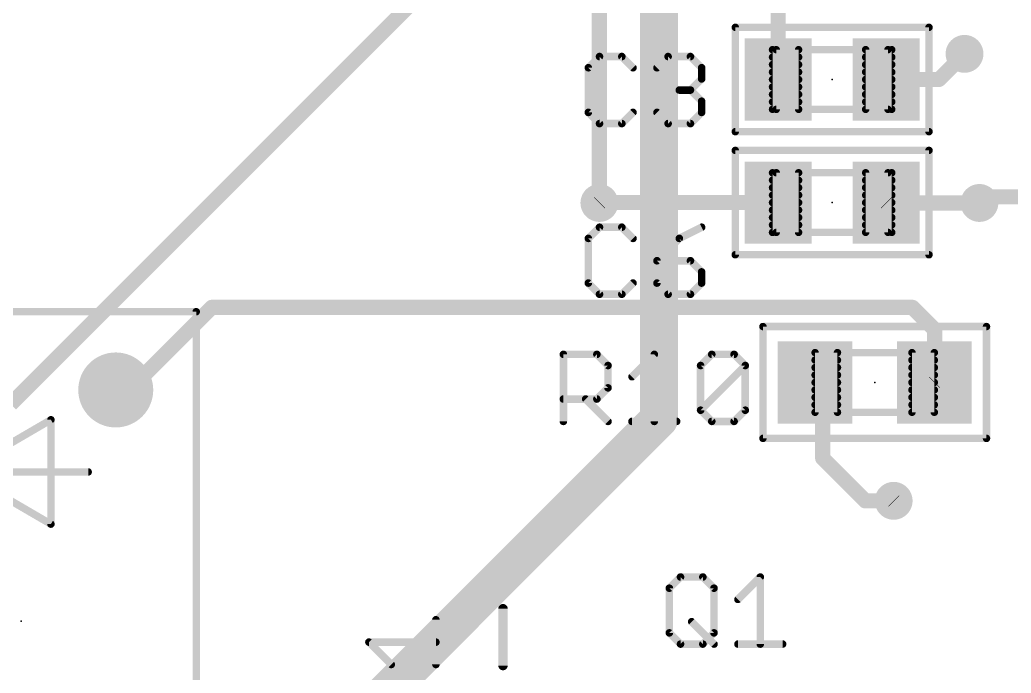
# Model space of a CAD drawing. Extents: x -0.1 to 50.1, y -0.1 to 50.1.
# Drawn here: x 24.72 to 38.03, y 8.29 to 17.06 of the extents above; entities that cross this region are included whole.
import ezdxf

# ---------------------------------------------------------------- set-up
doc = ezdxf.new("R2010")
doc.units = 0
for name, color, linetype in [('1', 22, 'CONTINUOUS'), ('16', 175, 'CONTINUOUS'), ('17', 82, 'CONTINUOUS'), ('18', 82, 'CONTINUOUS'), ('21', 253, 'CONTINUOUS'), ('23', 7, 'CONTINUOUS'), ('25', 253, 'CONTINUOUS'), ('29', 253, 'CONTINUOUS'), ('30', 253, 'CONTINUOUS'), ('31', 253, 'CONTINUOUS'), ('51', 253, 'CONTINUOUS')]:
    doc.layers.add(name, color=color, linetype=linetype)

# ---------------------------------------------------------------- blocks, each defined once
blk = doc.blocks.new('RECT')
blk.add_solid([(-0.5, -0.5), (0.5, -0.5), (-0.5, 0.5), (0.5, 0.5)])
blk = doc.blocks.new('ROUNDP')
at = {"const_width": 0.5}
blk.add_lwpolyline([(0, -0.25, 1), (0, 0.25, 1), (0, -0.25)], format="xyb", dxfattribs=at)
blk = doc.blocks.new('ROUNDV')
at = {"const_width": 0.5}
blk.add_lwpolyline([(0, -0.25, 1), (0, 0.25, 1), (0, -0.25)], format="xyb", dxfattribs=at)

msp = doc.modelspace()

# ---------------------------------------------------------------- linework, layer by layer
at = {"layer": '1', "const_width": 0.2032}
for points in [[(24.6, 11.9), (33.4, 20.7)], [(34.8985, 16.256), (34.8985, 17.8955)], [(37.056, 16.256), (37.4, 16.6)], [(36.3485, 16.256), (37.056, 16.256)], [(32.505, 14.605), (32.5, 14.6)], [(34.8985, 14.605), (32.505, 14.605)], [(36.3535, 14.6), (36.3485, 14.605)], [(37.6, 14.6), (36.3535, 14.6)], [(26.1916, 12.0916), (27.3, 13.2)], [(27.3, 13.2), (36.7, 13.2)], [(36.7, 13.2), (37, 12.9)], [(37, 12.9), (37, 12.197)], [(35.4965, 12.0905), (35.395, 12.192)], [(37, 12.197), (36.995, 12.192)], [(26.0096, 12.0916), (26.1916, 12.0916)], [(35.4965, 11.176), (35.4965, 12.0905)], [(36.068, 10.6045), (35.4965, 11.176)], [(36.449, 10.6045), (36.068, 10.6045)], [(36.4535, 10.6), (36.449, 10.6045)]]:
    msp.add_lwpolyline(points, dxfattribs=at)
at = {"layer": '1', "const_width": 0.1016}
for points in [[(37.4359, 16.5641, 1), (37.3641, 16.6359)], [(34.8477, 16.256, 1), (34.9493, 16.256)], [(36.3485, 16.3068, 1), (36.3485, 16.2052)], [(37.0201, 16.2919, 1), (37.0919, 16.2201)], [(37.056, 16.2052, 1), (37.056, 16.3068)], [(32.4641, 14.6359, 1), (32.5359, 14.5641)], [(32.505, 14.6558, 1), (32.505, 14.5542)], [(32.5409, 14.5691, 1), (32.4691, 14.6409)], [(34.8985, 14.5542, 1), (34.8985, 14.6558)], [(36.3844, 14.6409, 1), (36.3126, 14.5691)], [(36.3535, 14.6508, 1), (36.3535, 14.5492)], [(36.3176, 14.5641, 1), (36.3894, 14.6359)], [(37.6, 14.5492, 1), (37.6, 14.6508)], [(27.3, 13.2508, 1), (27.3, 13.1492)], [(27.3359, 13.1641, 1), (27.2641, 13.2359)], [(36.7359, 13.2359, 1), (36.6641, 13.1641)], [(36.7, 13.1492, 1), (36.7, 13.2508)], [(37.0508, 12.9, 1), (36.9492, 12.9)], [(36.9641, 12.8641, 1), (37.0359, 12.9359)], [(35.4309, 12.2279, 1), (35.3591, 12.1561)], [(36.9591, 12.2279, 1), (37.0309, 12.1561)], [(36.9492, 12.197, 1), (37.0508, 12.197)], [(37.0359, 12.1611, 1), (36.9641, 12.2329)], [(26.0096, 12.1424, 1), (26.0096, 12.0408)], [(26.1557, 12.1275, 1), (26.2275, 12.0557)], [(26.1916, 12.0408, 1), (26.1916, 12.1424)], [(35.5473, 12.0905, 1), (35.4457, 12.0905)], [(35.4606, 12.0546, 1), (35.5324, 12.1264)], [(35.5324, 11.2119, 1), (35.4606, 11.1401)], [(35.4457, 11.176, 1), (35.5473, 11.176)], [(36.068, 10.6553, 1), (36.068, 10.5537)], [(36.0321, 10.5686, 1), (36.1039, 10.6404)], [(36.4849, 10.6404, 1), (36.4131, 10.5686)], [(36.4176, 10.5641, 1), (36.4894, 10.6359)], [(36.449, 10.5537, 1), (36.449, 10.6553)]]:
    msp.add_lwpolyline(points, format="xyb", dxfattribs=at)
at = {"layer": '16'}
for points, const_width in [([(33.3, 11.7), (33.3, 25.9)], 0.508), ([(32.5, 14.6), (32.5, 25.7)], 0.2032), ([(37.6812, 14.6812), (37.6, 14.6)], 0.2032), ([(44.6024, 14.6812), (37.6812, 14.6812)], 0.2032), ([(29.3, 7.7), (33.3, 11.7)], 0.508)]:
    msp.add_lwpolyline(points, dxfattribs=dict(at, const_width=const_width))
for points, const_width in [([(37.6812, 14.732, 1), (37.6812, 14.6304)], 0.1016), ([(37.7171, 14.6453, 1), (37.6453, 14.7171)], 0.1016), ([(32.4492, 14.6, 1), (32.5508, 14.6)], 0.1016), ([(37.5641, 14.6359, 1), (37.6359, 14.5641)], 0.1016), ([(33.3898, 11.6102, 1), (33.2102, 11.7898)], 0.254), ([(33.173, 11.7, 1), (33.427, 11.7)], 0.254)]:
    msp.add_lwpolyline(points, format="xyb", dxfattribs=dict(at, const_width=const_width))
at = {"layer": '21', "const_width": 0.1}
for points in [[(34.3235, 15.556), (34.3235, 16.956)], [(34.3235, 16.956), (36.9235, 16.956)], [(36.9235, 16.956), (36.9235, 15.556)], [(36.9235, 15.556), (34.3235, 15.556)], [(34.3235, 13.905), (34.3235, 15.305)], [(34.3235, 15.305), (36.9235, 15.305)], [(36.9235, 15.305), (36.9235, 13.905)], [(36.9235, 13.905), (34.3235, 13.905)], [(22.3896, 13.1416), (27.0896, 13.1416)], [(27.0896, 13.1416), (27.0896, 4.8416)], [(34.695, 11.442), (34.695, 12.942)], [(34.695, 12.942), (37.695, 12.942)], [(37.695, 12.942), (37.695, 11.442)], [(23.9396, 10.9916), (25.1396, 11.6916)], [(25.1396, 11.6916), (25.1396, 10.2916)], [(37.695, 11.442), (34.695, 11.442)], [(25.6396, 10.9916), (23.9396, 10.9916)], [(25.1396, 10.2916), (23.9396, 10.9916)]]:
    msp.add_lwpolyline(points, dxfattribs=at)
at = {"layer": '21', "const_width": 0.05}
for points in [[(34.3485, 16.956, 1), (34.2985, 16.956)], [(34.3235, 16.981, 1), (34.3235, 16.931)], [(36.9485, 16.956, 1), (36.8985, 16.956)], [(36.9235, 16.931, 1), (36.9235, 16.981)], [(34.3235, 15.581, 1), (34.3235, 15.531)], [(34.2985, 15.556, 1), (34.3485, 15.556)], [(36.8985, 15.556, 1), (36.9485, 15.556)], [(36.9235, 15.531, 1), (36.9235, 15.581)], [(34.3485, 15.305, 1), (34.2985, 15.305)], [(34.3235, 15.33, 1), (34.3235, 15.28)], [(36.9485, 15.305, 1), (36.8985, 15.305)], [(36.9235, 15.28, 1), (36.9235, 15.33)], [(34.3235, 13.93, 1), (34.3235, 13.88)], [(34.2985, 13.905, 1), (34.3485, 13.905)], [(36.8985, 13.905, 1), (36.9485, 13.905)], [(36.9235, 13.88, 1), (36.9235, 13.93)], [(27.1146, 13.1416, 1), (27.0646, 13.1416)], [(27.0896, 13.1166, 1), (27.0896, 13.1666)], [(34.72, 12.942, 1), (34.67, 12.942)], [(34.695, 12.967, 1), (34.695, 12.917)], [(37.72, 12.942, 1), (37.67, 12.942)], [(37.695, 12.917, 1), (37.695, 12.967)], [(25.1646, 11.6916, 1), (25.1146, 11.6916)], [(25.1522, 11.67, 1), (25.127, 11.7132)], [(34.695, 11.467, 1), (34.695, 11.417)], [(34.67, 11.442, 1), (34.72, 11.442)], [(37.67, 11.442, 1), (37.72, 11.442)], [(37.695, 11.417, 1), (37.695, 11.467)], [(25.6396, 10.9666, 1), (25.6396, 11.0166)], [(25.1146, 10.2916, 1), (25.1646, 10.2916)], [(25.127, 10.27, 1), (25.1522, 10.3132)]]:
    msp.add_lwpolyline(points, format="xyb", dxfattribs=at)
at = {"layer": '23'}
for p in [(35.6235, 16.256), (35.6235, 14.605), (36.195, 12.192), (24.7396, 8.9916)]:
    msp.add_point(p, dxfattribs=at)
at = {"layer": '25', "const_width": 0.1016}
for points in [[(33.4388, 9.4321), (33.5887, 9.582)], [(33.5887, 9.582), (33.8884, 9.582)], [(33.8884, 9.582), (34.0382, 9.4321)], [(34.3596, 9.2822), (34.6593, 9.582)], [(34.6593, 9.582), (34.6593, 8.6828)], [(33.4388, 8.8327), (33.4388, 9.4321)], [(34.0382, 9.4321), (34.0382, 8.8327)], [(33.7385, 8.9825), (34.0382, 8.6828)], [(33.5887, 8.6828), (33.4388, 8.8327)], [(34.0382, 8.8327), (33.8884, 8.6828)], [(33.8884, 8.6828), (33.5887, 8.6828)], [(34.3596, 8.6828), (34.959, 8.6828)]]:
    msp.add_lwpolyline(points, dxfattribs=at)
at = {"layer": '25', "const_width": 0.0508}
for points in [[(33.5887, 9.6074, 1), (33.5887, 9.5566)], [(33.6066, 9.564, 1), (33.5707, 9.5999)], [(33.9063, 9.5999, 1), (33.8704, 9.564)], [(33.8884, 9.5566, 1), (33.8884, 9.6074)], [(34.6847, 9.582, 1), (34.6339, 9.582)], [(34.6773, 9.564, 1), (34.6413, 9.5999)], [(33.4208, 9.4501, 1), (33.4568, 9.4141)], [(33.4642, 9.4321, 1), (33.4134, 9.4321)], [(34.0636, 9.4321, 1), (34.0128, 9.4321)], [(34.0203, 9.4141, 1), (34.0562, 9.4501)], [(34.3416, 9.3002, 1), (34.3775, 9.2643)], [(33.7565, 9.0005, 1), (33.7206, 8.9646)], [(33.4568, 8.8506, 1), (33.4208, 8.8147)], [(33.4134, 8.8327, 1), (33.4642, 8.8327)], [(34.0128, 8.8327, 1), (34.0636, 8.8327)], [(34.0562, 8.8147, 1), (34.0203, 8.8506)], [(33.5887, 8.7082, 1), (33.5887, 8.6574)], [(33.5707, 8.6648, 1), (33.6066, 8.7008)], [(33.8704, 8.7008, 1), (33.9063, 8.6648)], [(33.8884, 8.6574, 1), (33.8884, 8.7082)], [(34.0203, 8.6648, 1), (34.0562, 8.7008)], [(34.3596, 8.7082, 1), (34.3596, 8.6574)], [(34.6339, 8.6828, 1), (34.6847, 8.6828)], [(34.959, 8.6574, 1), (34.959, 8.7082)]]:
    msp.add_lwpolyline(points, format="xyb", dxfattribs=at)
at = {"layer": '51'}
for points, const_width in [([(34.8235, 15.856), (34.8235, 16.656)], 0.1), ([(34.8235, 16.656), (35.1735, 16.656)], 0.1), ([(35.1735, 16.656), (34.8235, 16.656)], 0.1), ([(34.8735, 15.856), (34.8735, 16.656)], 0.1), ([(34.8735, 16.656), (36.3735, 16.656)], 0.1), ([(35.1735, 16.656), (35.1735, 15.856)], 0.1), ([(36.0735, 15.856), (36.0735, 16.656)], 0.1), ([(36.0735, 16.656), (36.4235, 16.656)], 0.1), ([(36.4235, 16.656), (36.0735, 16.656)], 0.1), ([(36.3735, 16.656), (36.3735, 15.856)], 0.1), ([(36.4235, 16.656), (36.4235, 15.856)], 0.1), ([(32.5016, 16.564), (32.3517, 16.4141)], 0.1016), ([(32.8013, 16.564), (32.5016, 16.564)], 0.1016), ([(32.9512, 16.4141), (32.8013, 16.564)], 0.1016), ([(33.2725, 16.4141), (33.4224, 16.564)], 0.1016), ([(33.4224, 16.564), (33.7221, 16.564)], 0.1016), ([(33.7221, 16.564), (33.872, 16.4141)], 0.1016), ([(35.1735, 16.556), (34.8235, 16.556)], 0.1), ([(35.1735, 16.456), (34.8235, 16.456)], 0.1), ([(36.4235, 16.556), (36.0735, 16.556)], 0.1), ([(36.4235, 16.456), (36.0735, 16.456)], 0.1), ([(32.3517, 16.4141), (32.3517, 15.8147)], 0.1016), ([(33.872, 16.4141), (33.872, 16.2642)], 0.1016), ([(35.1735, 16.356), (34.8235, 16.356)], 0.1), ([(36.4235, 16.356), (36.0735, 16.356)], 0.1), ([(33.872, 16.2642), (33.7221, 16.1144)], 0.1016), ([(35.1735, 16.256), (34.8235, 16.256)], 0.1), ([(36.4235, 16.256), (36.0735, 16.256)], 0.1), ([(33.7221, 16.1144), (33.5722, 16.1144)], 0.1016), ([(33.7221, 16.1144), (33.872, 15.9645)], 0.1016), ([(35.1735, 16.156), (34.8235, 16.156)], 0.1), ([(35.1735, 16.056), (34.8235, 16.056)], 0.1), ([(36.4235, 16.156), (36.0735, 16.156)], 0.1), ([(36.4235, 16.056), (36.0735, 16.056)], 0.1), ([(33.872, 15.9645), (33.872, 15.8147)], 0.1016), ([(35.1735, 15.956), (34.8235, 15.956)], 0.1), ([(36.4235, 15.956), (36.0735, 15.956)], 0.1), ([(32.3517, 15.8147), (32.5016, 15.6648)], 0.1016), ([(32.8013, 15.6648), (32.9512, 15.8147)], 0.1016), ([(33.4224, 15.6648), (33.2725, 15.8147)], 0.1016), ([(33.872, 15.8147), (33.7221, 15.6648)], 0.1016), ([(35.1735, 15.856), (34.8235, 15.856)], 0.1), ([(36.3735, 15.856), (34.8735, 15.856)], 0.1), ([(36.4235, 15.856), (36.0735, 15.856)], 0.1), ([(32.5016, 15.6648), (32.8013, 15.6648)], 0.1016), ([(33.7221, 15.6648), (33.4224, 15.6648)], 0.1016), ([(34.8235, 14.205), (34.8235, 15.005)], 0.1), ([(34.8235, 15.005), (35.1735, 15.005)], 0.1), ([(35.1735, 15.005), (34.8235, 15.005)], 0.1), ([(34.8735, 14.205), (34.8735, 15.005)], 0.1), ([(34.8735, 15.005), (36.3735, 15.005)], 0.1), ([(35.1735, 15.005), (35.1735, 14.205)], 0.1), ([(36.0735, 14.205), (36.0735, 15.005)], 0.1), ([(36.0735, 15.005), (36.4235, 15.005)], 0.1), ([(36.4235, 15.005), (36.0735, 15.005)], 0.1), ([(36.3735, 15.005), (36.3735, 14.205)], 0.1), ([(36.4235, 15.005), (36.4235, 14.205)], 0.1), ([(35.1735, 14.905), (34.8235, 14.905)], 0.1), ([(36.4235, 14.905), (36.0735, 14.905)], 0.1), ([(35.1735, 14.805), (34.8235, 14.805)], 0.1), ([(36.4235, 14.805), (36.0735, 14.805)], 0.1), ([(35.1735, 14.705), (34.8235, 14.705)], 0.1), ([(35.1735, 14.605), (34.8235, 14.605)], 0.1), ([(36.4235, 14.705), (36.0735, 14.705)], 0.1), ([(36.4235, 14.605), (36.0735, 14.605)], 0.1), ([(35.1735, 14.505), (34.8235, 14.505)], 0.1), ([(36.4235, 14.505), (36.0735, 14.505)], 0.1), ([(35.1735, 14.405), (34.8235, 14.405)], 0.1), ([(36.4235, 14.405), (36.0735, 14.405)], 0.1), ([(32.5016, 14.2745), (32.3517, 14.1246)], 0.1016), ([(32.8013, 14.2745), (32.5016, 14.2745)], 0.1016), ([(32.9512, 14.1246), (32.8013, 14.2745)], 0.1016), ([(33.872, 14.2745), (33.5722, 14.1246)], 0.1016), ([(35.1735, 14.305), (34.8235, 14.305)], 0.1), ([(35.1735, 14.205), (34.8235, 14.205)], 0.1), ([(36.3735, 14.205), (34.8735, 14.205)], 0.1), ([(36.4235, 14.305), (36.0735, 14.305)], 0.1), ([(36.4235, 14.205), (36.0735, 14.205)], 0.1), ([(32.3517, 14.1246), (32.3517, 13.5252)], 0.1016), ([(33.5722, 14.1246), (33.2725, 13.8249)], 0.1016), ([(33.2725, 13.8249), (33.2725, 13.5252)], 0.1016), ([(33.7221, 13.8249), (33.2725, 13.8249)], 0.1016), ([(33.872, 13.675), (33.7221, 13.8249)], 0.1016), ([(33.872, 13.5252), (33.872, 13.675)], 0.1016), ([(32.3517, 13.5252), (32.5016, 13.3753)], 0.1016), ([(32.8013, 13.3753), (32.9512, 13.5252)], 0.1016), ([(33.2725, 13.5252), (33.4224, 13.3753)], 0.1016), ([(33.7221, 13.3753), (33.872, 13.5252)], 0.1016), ([(32.5016, 13.3753), (32.8013, 13.3753)], 0.1016), ([(33.4224, 13.3753), (33.7221, 13.3753)], 0.1016), ([(22.3896, 13.1416), (27.0896, 13.1416)], 0.1), ([(27.0896, 13.1416), (27.0896, 4.8416)], 0.1), ([(35.395, 11.792), (35.395, 12.592)], 0.1), ([(35.395, 12.592), (35.695, 12.592)], 0.1), ([(35.695, 12.592), (35.395, 12.592)], 0.1), ([(35.395, 11.792), (35.395, 12.592)], 0.1), ([(35.395, 12.592), (36.995, 12.592)], 0.1), ([(35.695, 12.592), (35.695, 11.792)], 0.1), ([(36.695, 11.792), (36.695, 12.592)], 0.1), ([(36.695, 12.592), (36.995, 12.592)], 0.1), ([(36.995, 12.592), (36.695, 12.592)], 0.1), ([(36.995, 12.592), (36.995, 11.792)], 0.1), ([(36.995, 12.592), (36.995, 11.792)], 0.1), ([(32.0168, 11.6698), (32.0168, 12.569)], 0.1016), ([(32.0168, 12.569), (32.4664, 12.569)], 0.1016), ([(32.4664, 12.569), (32.6162, 12.4191)], 0.1016), ([(32.9376, 12.2692), (33.2373, 12.569)], 0.1016), ([(33.2373, 12.569), (33.2373, 11.6698)], 0.1016), ([(33.8584, 12.4191), (34.0082, 12.569)], 0.1016), ([(34.0082, 12.569), (34.3079, 12.569)], 0.1016), ([(34.3079, 12.569), (34.4578, 12.4191)], 0.1016), ([(35.695, 12.492), (35.395, 12.492)], 0.1), ([(36.995, 12.492), (36.695, 12.492)], 0.1), ([(32.6162, 12.4191), (32.6162, 12.1194)], 0.1016), ([(33.8584, 11.8197), (33.8584, 12.4191)], 0.1016), ([(33.8584, 11.8197), (34.4578, 12.4191)], 0.1016), ([(34.4578, 12.4191), (34.4578, 11.8197)], 0.1016), ([(35.695, 12.392), (35.395, 12.392)], 0.1), ([(36.995, 12.392), (36.695, 12.392)], 0.1), ([(35.695, 12.292), (35.395, 12.292)], 0.1), ([(35.695, 12.192), (35.395, 12.192)], 0.1), ([(36.995, 12.292), (36.695, 12.292)], 0.1), ([(36.995, 12.192), (36.695, 12.192)], 0.1), ([(32.6162, 12.1194), (32.4664, 11.9695)], 0.1016), ([(35.695, 12.092), (35.395, 12.092)], 0.1), ([(36.995, 12.092), (36.695, 12.092)], 0.1), ([(32.4664, 11.9695), (32.0168, 11.9695)], 0.1016), ([(32.3165, 11.9695), (32.6162, 11.6698)], 0.1016), ([(35.695, 11.992), (35.395, 11.992)], 0.1), ([(36.995, 11.992), (36.695, 11.992)], 0.1), ([(34.0082, 11.6698), (33.8584, 11.8197)], 0.1016), ([(34.4578, 11.8197), (34.3079, 11.6698)], 0.1016), ([(35.695, 11.892), (35.395, 11.892)], 0.1), ([(35.695, 11.792), (35.395, 11.792)], 0.1), ([(36.995, 11.792), (35.395, 11.792)], 0.1), ([(36.995, 11.892), (36.695, 11.892)], 0.1), ([(36.995, 11.792), (36.695, 11.792)], 0.1), ([(32.9376, 11.6698), (33.537, 11.6698)], 0.1016), ([(34.3079, 11.6698), (34.0082, 11.6698)], 0.1016), ([(31.2065, 8.3945), (31.2065, 9.1571)], 0.127), ([(30.3062, 8.4092), (30.3062, 9.0086)], 0.1016), ([(29.7068, 8.4092), (29.407, 8.7089)], 0.1016), ([(29.407, 8.7089), (30.3062, 8.7089)], 0.1016)]:
    msp.add_lwpolyline(points, dxfattribs=dict(at, const_width=const_width))
for points, const_width in [([(34.8485, 16.656, 1), (34.7985, 16.656)], 0.05), ([(34.8235, 16.681, 1), (34.8235, 16.631)], 0.05), ([(34.8235, 16.681, 1), (34.8235, 16.631)], 0.05), ([(34.8985, 16.656, 1), (34.8485, 16.656)], 0.05), ([(34.8735, 16.681, 1), (34.8735, 16.631)], 0.05), ([(35.1985, 16.656, 1), (35.1485, 16.656)], 0.05), ([(35.1735, 16.631, 1), (35.1735, 16.681)], 0.05), ([(35.1735, 16.631, 1), (35.1735, 16.681)], 0.05), ([(36.0985, 16.656, 1), (36.0485, 16.656)], 0.05), ([(36.0735, 16.681, 1), (36.0735, 16.631)], 0.05), ([(36.0735, 16.681, 1), (36.0735, 16.631)], 0.05), ([(36.3985, 16.656, 1), (36.3485, 16.656)], 0.05), ([(36.3735, 16.631, 1), (36.3735, 16.681)], 0.05), ([(36.4485, 16.656, 1), (36.3985, 16.656)], 0.05), ([(36.4235, 16.631, 1), (36.4235, 16.681)], 0.05), ([(36.4235, 16.631, 1), (36.4235, 16.681)], 0.05), ([(32.5016, 16.5894, 1), (32.5016, 16.5386)], 0.0508), ([(32.5195, 16.546, 1), (32.4836, 16.5819)], 0.0508), ([(32.8193, 16.5819, 1), (32.7833, 16.546)], 0.0508), ([(32.8013, 16.5386, 1), (32.8013, 16.5894)], 0.0508), ([(33.4224, 16.5894, 1), (33.4224, 16.5386)], 0.0508), ([(33.4403, 16.546, 1), (33.4044, 16.5819)], 0.0508), ([(33.7401, 16.5819, 1), (33.7041, 16.546)], 0.0508), ([(33.7221, 16.5386, 1), (33.7221, 16.5894)], 0.0508), ([(34.8235, 16.581, 1), (34.8235, 16.531)], 0.05), ([(34.8235, 16.481, 1), (34.8235, 16.431)], 0.05), ([(35.1735, 16.531, 1), (35.1735, 16.581)], 0.05), ([(35.1735, 16.431, 1), (35.1735, 16.481)], 0.05), ([(36.0735, 16.581, 1), (36.0735, 16.531)], 0.05), ([(36.0735, 16.481, 1), (36.0735, 16.431)], 0.05), ([(36.4235, 16.531, 1), (36.4235, 16.581)], 0.05), ([(36.4235, 16.431, 1), (36.4235, 16.481)], 0.05), ([(32.3771, 16.4141, 1), (32.3263, 16.4141)], 0.0508), ([(32.3338, 16.4321, 1), (32.3697, 16.3961)], 0.0508), ([(32.9332, 16.3961, 1), (32.9691, 16.4321)], 0.0508), ([(33.2546, 16.4321, 1), (33.2905, 16.3961)], 0.0508), ([(33.8974, 16.4141, 1), (33.8466, 16.4141)], 0.0508), ([(33.854, 16.3961, 1), (33.8899, 16.4321)], 0.0508), ([(34.8235, 16.381, 1), (34.8235, 16.331)], 0.05), ([(35.1735, 16.331, 1), (35.1735, 16.381)], 0.05), ([(36.0735, 16.381, 1), (36.0735, 16.331)], 0.05), ([(36.4235, 16.331, 1), (36.4235, 16.381)], 0.05), ([(33.8466, 16.2642, 1), (33.8974, 16.2642)], 0.0508), ([(33.8899, 16.2463, 1), (33.854, 16.2822)], 0.0508), ([(34.8235, 16.281, 1), (34.8235, 16.231)], 0.05), ([(35.1735, 16.231, 1), (35.1735, 16.281)], 0.05), ([(36.0735, 16.281, 1), (36.0735, 16.231)], 0.05), ([(36.4235, 16.231, 1), (36.4235, 16.281)], 0.05), ([(33.5722, 16.1398, 1), (33.5722, 16.089)], 0.0508), ([(33.7401, 16.1323, 1), (33.7041, 16.0964)], 0.0508), ([(33.7041, 16.1323, 1), (33.7401, 16.0964)], 0.0508), ([(33.7221, 16.089, 1), (33.7221, 16.1398)], 0.0508), ([(34.8235, 16.181, 1), (34.8235, 16.131)], 0.05), ([(34.8235, 16.081, 1), (34.8235, 16.031)], 0.05), ([(35.1735, 16.131, 1), (35.1735, 16.181)], 0.05), ([(35.1735, 16.031, 1), (35.1735, 16.081)], 0.05), ([(36.0735, 16.181, 1), (36.0735, 16.131)], 0.05), ([(36.0735, 16.081, 1), (36.0735, 16.031)], 0.05), ([(36.4235, 16.131, 1), (36.4235, 16.181)], 0.05), ([(36.4235, 16.031, 1), (36.4235, 16.081)], 0.05), ([(33.8974, 15.9645, 1), (33.8466, 15.9645)], 0.0508), ([(33.854, 15.9466, 1), (33.8899, 15.9825)], 0.0508), ([(34.8235, 15.981, 1), (34.8235, 15.931)], 0.05), ([(35.1735, 15.931, 1), (35.1735, 15.981)], 0.05), ([(36.0735, 15.981, 1), (36.0735, 15.931)], 0.05), ([(36.4235, 15.931, 1), (36.4235, 15.981)], 0.05), ([(32.3263, 15.8147, 1), (32.3771, 15.8147)], 0.0508), ([(32.3697, 15.8326, 1), (32.3338, 15.7967)], 0.0508), ([(32.9691, 15.7967, 1), (32.9332, 15.8326)], 0.0508), ([(33.2905, 15.8326, 1), (33.2546, 15.7967)], 0.0508), ([(33.8466, 15.8147, 1), (33.8974, 15.8147)], 0.0508), ([(33.8899, 15.7967, 1), (33.854, 15.8326)], 0.0508), ([(34.8235, 15.881, 1), (34.8235, 15.831)], 0.05), ([(34.7985, 15.856, 1), (34.8485, 15.856)], 0.05), ([(34.8735, 15.881, 1), (34.8735, 15.831)], 0.05), ([(34.8485, 15.856, 1), (34.8985, 15.856)], 0.05), ([(35.1485, 15.856, 1), (35.1985, 15.856)], 0.05), ([(35.1735, 15.831, 1), (35.1735, 15.881)], 0.05), ([(36.0735, 15.881, 1), (36.0735, 15.831)], 0.05), ([(36.0485, 15.856, 1), (36.0985, 15.856)], 0.05), ([(36.3485, 15.856, 1), (36.3985, 15.856)], 0.05), ([(36.3735, 15.831, 1), (36.3735, 15.881)], 0.05), ([(36.3985, 15.856, 1), (36.4485, 15.856)], 0.05), ([(36.4235, 15.831, 1), (36.4235, 15.881)], 0.05), ([(32.5016, 15.6902, 1), (32.5016, 15.6394)], 0.0508), ([(32.4836, 15.6468, 1), (32.5195, 15.6828)], 0.0508), ([(32.7833, 15.6828, 1), (32.8193, 15.6468)], 0.0508), ([(32.8013, 15.6394, 1), (32.8013, 15.6902)], 0.0508), ([(33.4224, 15.6902, 1), (33.4224, 15.6394)], 0.0508), ([(33.4044, 15.6468, 1), (33.4403, 15.6828)], 0.0508), ([(33.7041, 15.6828, 1), (33.7401, 15.6468)], 0.0508), ([(33.7221, 15.6394, 1), (33.7221, 15.6902)], 0.0508), ([(34.8485, 15.005, 1), (34.7985, 15.005)], 0.05), ([(34.8235, 15.03, 1), (34.8235, 14.98)], 0.05), ([(34.8235, 15.03, 1), (34.8235, 14.98)], 0.05), ([(34.8985, 15.005, 1), (34.8485, 15.005)], 0.05), ([(34.8735, 15.03, 1), (34.8735, 14.98)], 0.05), ([(35.1985, 15.005, 1), (35.1485, 15.005)], 0.05), ([(35.1735, 14.98, 1), (35.1735, 15.03)], 0.05), ([(35.1735, 14.98, 1), (35.1735, 15.03)], 0.05), ([(36.0985, 15.005, 1), (36.0485, 15.005)], 0.05), ([(36.0735, 15.03, 1), (36.0735, 14.98)], 0.05), ([(36.0735, 15.03, 1), (36.0735, 14.98)], 0.05), ([(36.3985, 15.005, 1), (36.3485, 15.005)], 0.05), ([(36.3735, 14.98, 1), (36.3735, 15.03)], 0.05), ([(36.4485, 15.005, 1), (36.3985, 15.005)], 0.05), ([(36.4235, 14.98, 1), (36.4235, 15.03)], 0.05), ([(36.4235, 14.98, 1), (36.4235, 15.03)], 0.05), ([(34.8235, 14.93, 1), (34.8235, 14.88)], 0.05), ([(35.1735, 14.88, 1), (35.1735, 14.93)], 0.05), ([(36.0735, 14.93, 1), (36.0735, 14.88)], 0.05), ([(36.4235, 14.88, 1), (36.4235, 14.93)], 0.05), ([(34.8235, 14.83, 1), (34.8235, 14.78)], 0.05), ([(35.1735, 14.78, 1), (35.1735, 14.83)], 0.05), ([(36.0735, 14.83, 1), (36.0735, 14.78)], 0.05), ([(36.4235, 14.78, 1), (36.4235, 14.83)], 0.05), ([(34.8235, 14.73, 1), (34.8235, 14.68)], 0.05), ([(34.8235, 14.63, 1), (34.8235, 14.58)], 0.05), ([(35.1735, 14.68, 1), (35.1735, 14.73)], 0.05), ([(35.1735, 14.58, 1), (35.1735, 14.63)], 0.05), ([(36.0735, 14.73, 1), (36.0735, 14.68)], 0.05), ([(36.0735, 14.63, 1), (36.0735, 14.58)], 0.05), ([(36.4235, 14.68, 1), (36.4235, 14.73)], 0.05), ([(36.4235, 14.58, 1), (36.4235, 14.63)], 0.05), ([(34.8235, 14.53, 1), (34.8235, 14.48)], 0.05), ([(35.1735, 14.48, 1), (35.1735, 14.53)], 0.05), ([(36.0735, 14.53, 1), (36.0735, 14.48)], 0.05), ([(36.4235, 14.48, 1), (36.4235, 14.53)], 0.05), ([(34.8235, 14.43, 1), (34.8235, 14.38)], 0.05), ([(35.1735, 14.38, 1), (35.1735, 14.43)], 0.05), ([(36.0735, 14.43, 1), (36.0735, 14.38)], 0.05), ([(36.4235, 14.38, 1), (36.4235, 14.43)], 0.05), ([(32.5016, 14.2999, 1), (32.5016, 14.2491)], 0.0508), ([(32.5195, 14.2565, 1), (32.4836, 14.2924)], 0.0508), ([(32.8193, 14.2924, 1), (32.7833, 14.2565)], 0.0508), ([(32.8013, 14.2491, 1), (32.8013, 14.2999)], 0.0508), ([(33.8833, 14.2517, 1), (33.8606, 14.2972)], 0.0508), ([(34.8235, 14.33, 1), (34.8235, 14.28)], 0.05), ([(34.8235, 14.23, 1), (34.8235, 14.18)], 0.05), ([(34.8735, 14.23, 1), (34.8735, 14.18)], 0.05), ([(35.1735, 14.28, 1), (35.1735, 14.33)], 0.05), ([(35.1735, 14.18, 1), (35.1735, 14.23)], 0.05), ([(36.0735, 14.33, 1), (36.0735, 14.28)], 0.05), ([(36.0735, 14.23, 1), (36.0735, 14.18)], 0.05), ([(36.3735, 14.18, 1), (36.3735, 14.23)], 0.05), ([(36.4235, 14.28, 1), (36.4235, 14.33)], 0.05), ([(36.4235, 14.18, 1), (36.4235, 14.23)], 0.05), ([(32.3771, 14.1246, 1), (32.3263, 14.1246)], 0.0508), ([(32.3338, 14.1426, 1), (32.3697, 14.1066)], 0.0508), ([(32.9332, 14.1066, 1), (32.9691, 14.1426)], 0.0508), ([(33.5609, 14.1473, 1), (33.5836, 14.1019)], 0.0508), ([(33.5902, 14.1066, 1), (33.5543, 14.1426)], 0.0508), ([(34.7985, 14.205, 1), (34.8485, 14.205)], 0.05), ([(34.8485, 14.205, 1), (34.8985, 14.205)], 0.05), ([(35.1485, 14.205, 1), (35.1985, 14.205)], 0.05), ([(36.0485, 14.205, 1), (36.0985, 14.205)], 0.05), ([(36.3485, 14.205, 1), (36.3985, 14.205)], 0.05), ([(36.3985, 14.205, 1), (36.4485, 14.205)], 0.05), ([(33.2979, 13.8249, 1), (33.2471, 13.8249)], 0.0508), ([(33.2725, 13.8503, 1), (33.2725, 13.7995)], 0.0508), ([(33.2546, 13.8428, 1), (33.2905, 13.8069)], 0.0508), ([(33.7401, 13.8428, 1), (33.7041, 13.8069)], 0.0508), ([(33.7221, 13.7995, 1), (33.7221, 13.8503)], 0.0508), ([(33.8974, 13.675, 1), (33.8466, 13.675)], 0.0508), ([(33.854, 13.6571, 1), (33.8899, 13.693)], 0.0508), ([(32.3697, 13.5431, 1), (32.3338, 13.5072)], 0.0508), ([(32.9691, 13.5072, 1), (32.9332, 13.5431)], 0.0508), ([(33.2905, 13.5431, 1), (33.2546, 13.5072)], 0.0508), ([(33.8899, 13.5072, 1), (33.854, 13.5431)], 0.0508), ([(32.3263, 13.5252, 1), (32.3771, 13.5252)], 0.0508), ([(33.2471, 13.5252, 1), (33.2979, 13.5252)], 0.0508), ([(33.8466, 13.5252, 1), (33.8974, 13.5252)], 0.0508), ([(32.5016, 13.4007, 1), (32.5016, 13.3499)], 0.0508), ([(32.4836, 13.3573, 1), (32.5195, 13.3933)], 0.0508), ([(32.7833, 13.3933, 1), (32.8193, 13.3573)], 0.0508), ([(32.8013, 13.3499, 1), (32.8013, 13.4007)], 0.0508), ([(33.4224, 13.4007, 1), (33.4224, 13.3499)], 0.0508), ([(33.4044, 13.3573, 1), (33.4403, 13.3933)], 0.0508), ([(33.7041, 13.3933, 1), (33.7401, 13.3573)], 0.0508), ([(33.7221, 13.3499, 1), (33.7221, 13.4007)], 0.0508), ([(27.1146, 13.1416, 1), (27.0646, 13.1416)], 0.05), ([(27.0896, 13.1166, 1), (27.0896, 13.1666)], 0.05), ([(35.42, 12.592, 1), (35.37, 12.592)], 0.05), ([(35.395, 12.617, 1), (35.395, 12.567)], 0.05), ([(35.395, 12.617, 1), (35.395, 12.567)], 0.05), ([(35.42, 12.592, 1), (35.37, 12.592)], 0.05), ([(35.395, 12.617, 1), (35.395, 12.567)], 0.05), ([(35.72, 12.592, 1), (35.67, 12.592)], 0.05), ([(35.695, 12.567, 1), (35.695, 12.617)], 0.05), ([(35.695, 12.567, 1), (35.695, 12.617)], 0.05), ([(36.72, 12.592, 1), (36.67, 12.592)], 0.05), ([(36.695, 12.617, 1), (36.695, 12.567)], 0.05), ([(36.695, 12.617, 1), (36.695, 12.567)], 0.05), ([(37.02, 12.592, 1), (36.97, 12.592)], 0.05), ([(37.02, 12.592, 1), (36.97, 12.592)], 0.05), ([(36.995, 12.567, 1), (36.995, 12.617)], 0.05), ([(36.995, 12.567, 1), (36.995, 12.617)], 0.05), ([(36.995, 12.567, 1), (36.995, 12.617)], 0.05), ([(32.0422, 12.569, 1), (31.9914, 12.569)], 0.0508), ([(32.0168, 12.5944, 1), (32.0168, 12.5436)], 0.0508), ([(32.4843, 12.5869, 1), (32.4484, 12.551)], 0.0508), ([(32.4664, 12.5436, 1), (32.4664, 12.5944)], 0.0508), ([(33.2627, 12.569, 1), (33.2119, 12.569)], 0.0508), ([(33.2553, 12.551, 1), (33.2193, 12.5869)], 0.0508), ([(34.0082, 12.5944, 1), (34.0082, 12.5436)], 0.0508), ([(34.0262, 12.551, 1), (33.9903, 12.5869)], 0.0508), ([(34.3259, 12.5869, 1), (34.29, 12.551)], 0.0508), ([(34.3079, 12.5436, 1), (34.3079, 12.5944)], 0.0508), ([(35.395, 12.517, 1), (35.395, 12.467)], 0.05), ([(35.695, 12.467, 1), (35.695, 12.517)], 0.05), ([(36.695, 12.517, 1), (36.695, 12.467)], 0.05), ([(36.995, 12.467, 1), (36.995, 12.517)], 0.05), ([(32.6416, 12.4191, 1), (32.5908, 12.4191)], 0.0508), ([(32.5983, 12.4011, 1), (32.6342, 12.4371)], 0.0508), ([(33.8404, 12.4371, 1), (33.8763, 12.4011)], 0.0508), ([(33.8838, 12.4191, 1), (33.833, 12.4191)], 0.0508), ([(34.4832, 12.4191, 1), (34.4324, 12.4191)], 0.0508), ([(34.4758, 12.4011, 1), (34.4399, 12.4371)], 0.0508), ([(34.4399, 12.4011, 1), (34.4758, 12.4371)], 0.0508), ([(35.395, 12.417, 1), (35.395, 12.367)], 0.05), ([(35.695, 12.367, 1), (35.695, 12.417)], 0.05), ([(36.695, 12.417, 1), (36.695, 12.367)], 0.05), ([(36.995, 12.367, 1), (36.995, 12.417)], 0.05), ([(32.9196, 12.2872, 1), (32.9555, 12.2513)], 0.0508), ([(35.395, 12.317, 1), (35.395, 12.267)], 0.05), ([(35.395, 12.217, 1), (35.395, 12.167)], 0.05), ([(35.695, 12.267, 1), (35.695, 12.317)], 0.05), ([(35.695, 12.167, 1), (35.695, 12.217)], 0.05), ([(36.695, 12.317, 1), (36.695, 12.267)], 0.05), ([(36.695, 12.217, 1), (36.695, 12.167)], 0.05), ([(36.995, 12.267, 1), (36.995, 12.317)], 0.05), ([(36.995, 12.167, 1), (36.995, 12.217)], 0.05), ([(32.5908, 12.1194, 1), (32.6416, 12.1194)], 0.0508), ([(32.6342, 12.1014, 1), (32.5983, 12.1373)], 0.0508), ([(35.395, 12.117, 1), (35.395, 12.067)], 0.05), ([(35.695, 12.067, 1), (35.695, 12.117)], 0.05), ([(36.695, 12.117, 1), (36.695, 12.067)], 0.05), ([(36.995, 12.067, 1), (36.995, 12.117)], 0.05), ([(32.0168, 11.9949, 1), (32.0168, 11.9441)], 0.0508), ([(32.3345, 11.9875, 1), (32.2986, 11.9516)], 0.0508), ([(32.4484, 11.9875, 1), (32.4843, 11.9516)], 0.0508), ([(32.4664, 11.9441, 1), (32.4664, 11.9949)], 0.0508), ([(35.395, 12.017, 1), (35.395, 11.967)], 0.05), ([(35.695, 11.967, 1), (35.695, 12.017)], 0.05), ([(36.695, 12.017, 1), (36.695, 11.967)], 0.05), ([(36.995, 11.967, 1), (36.995, 12.017)], 0.05), ([(33.8763, 11.8376, 1), (33.8404, 11.8017)], 0.0508), ([(33.8404, 11.8376, 1), (33.8763, 11.8017)], 0.0508), ([(33.833, 11.8197, 1), (33.8838, 11.8197)], 0.0508), ([(34.4324, 11.8197, 1), (34.4832, 11.8197)], 0.0508), ([(34.4758, 11.8017, 1), (34.4399, 11.8376)], 0.0508), ([(35.395, 11.917, 1), (35.395, 11.867)], 0.05), ([(35.395, 11.817, 1), (35.395, 11.767)], 0.05), ([(35.395, 11.817, 1), (35.395, 11.767)], 0.05), ([(35.695, 11.867, 1), (35.695, 11.917)], 0.05), ([(35.695, 11.767, 1), (35.695, 11.817)], 0.05), ([(36.695, 11.917, 1), (36.695, 11.867)], 0.05), ([(36.695, 11.817, 1), (36.695, 11.767)], 0.05), ([(36.995, 11.867, 1), (36.995, 11.917)], 0.05), ([(36.995, 11.767, 1), (36.995, 11.817)], 0.05), ([(36.995, 11.767, 1), (36.995, 11.817)], 0.05), ([(32.5983, 11.6518, 1), (32.6342, 11.6878)], 0.0508), ([(32.9376, 11.6952, 1), (32.9376, 11.6444)], 0.0508), ([(33.537, 11.6444, 1), (33.537, 11.6952)], 0.0508), ([(34.0082, 11.6952, 1), (34.0082, 11.6444)], 0.0508), ([(33.9903, 11.6518, 1), (34.0262, 11.6878)], 0.0508), ([(34.29, 11.6878, 1), (34.3259, 11.6518)], 0.0508), ([(34.3079, 11.6444, 1), (34.3079, 11.6952)], 0.0508), ([(35.37, 11.792, 1), (35.42, 11.792)], 0.05), ([(35.37, 11.792, 1), (35.42, 11.792)], 0.05), ([(35.67, 11.792, 1), (35.72, 11.792)], 0.05), ([(36.67, 11.792, 1), (36.72, 11.792)], 0.05), ([(36.97, 11.792, 1), (37.02, 11.792)], 0.05), ([(36.97, 11.792, 1), (37.02, 11.792)], 0.05), ([(31.9914, 11.6698, 1), (32.0422, 11.6698)], 0.0508), ([(33.2119, 11.6698, 1), (33.2627, 11.6698)], 0.0508), ([(31.2383, 9.1571, 1), (31.1748, 9.1571)], 0.0635), ([(30.3316, 9.0086, 1), (30.2808, 9.0086)], 0.0508), ([(29.407, 8.7343, 1), (29.407, 8.6835)], 0.0508), ([(29.425, 8.7268, 1), (29.3891, 8.6909)], 0.0508), ([(30.3062, 8.6835, 1), (30.3062, 8.7343)], 0.0508), ([(29.6888, 8.3912, 1), (29.7247, 8.4271)], 0.0508), ([(30.2808, 8.4092, 1), (30.3316, 8.4092)], 0.0508), ([(31.1748, 8.3945, 1), (31.2383, 8.3945)], 0.0635)]:
    msp.add_lwpolyline(points, format="xyb", dxfattribs=dict(at, const_width=const_width))

# ---------------------------------------------------------------- block references
at = {"layer": '1', "rotation": 180}
for p, xscale in [((34.8985, 16.256), 0.8), ((36.3485, 16.256), 0.8), ((34.8985, 14.605), 0.8), ((36.3485, 14.605), 0.8), ((35.395, 12.192), 0.9), ((36.995, 12.192), 0.9)]:
    msp.add_blockref('RECT', p, dxfattribs=dict(at, xscale=xscale))
at = {"layer": '17', "xscale": 0.9048, "yscale": 0.9048}
msp.add_blockref('ROUNDP', (26.0096, 12.0916), dxfattribs=at)
msp.add_blockref('ROUNDP', (26.0096, 12.0916), dxfattribs=at)
msp.add_blockref('ROUNDP', (26.0096, 12.0916), dxfattribs=at)
msp.add_blockref('ROUNDP', (26.0096, 12.0916), dxfattribs=at)
at = {"layer": '18', "xscale": 0.508, "yscale": 0.508}
for p in [(37.4, 16.6), (37.4, 16.6), (37.4, 16.6), (37.4, 16.6), (32.5, 14.6), (32.5, 14.6), (32.5, 14.6), (32.5, 14.6), (37.6, 14.6), (37.6, 14.6), (37.6, 14.6), (37.6, 14.6), (36.449, 10.6045), (36.449, 10.6045), (36.449, 10.6045), (36.449, 10.6045)]:
    msp.add_blockref('ROUNDV', p, dxfattribs=at)
at = {"layer": '29', "yscale": 1.1016, "rotation": 180}
for p, xscale in [((34.8985, 16.256), 0.9016), ((36.3485, 16.256), 0.9016), ((34.8985, 14.605), 0.9016), ((36.3485, 14.605), 0.9016), ((35.395, 12.192), 1.0016), ((36.995, 12.192), 1.0016)]:
    msp.add_blockref('RECT', p, dxfattribs=dict(at, xscale=xscale))
at = {"layer": '29', "xscale": 1.0064, "yscale": 1.0064}
msp.add_blockref('ROUNDP', (26.0096, 12.0916), dxfattribs=at)
at = {"layer": '30', "xscale": 1.0064, "yscale": 1.0064}
msp.add_blockref('ROUNDP', (26.0096, 12.0916), dxfattribs=at)
at = {"layer": '31', "rotation": 180}
for p, xscale in [((34.8985, 16.256), 0.8), ((36.3485, 16.256), 0.8), ((34.8985, 14.605), 0.8), ((36.3485, 14.605), 0.8), ((35.395, 12.192), 0.9), ((36.995, 12.192), 0.9)]:
    msp.add_blockref('RECT', p, dxfattribs=dict(at, xscale=xscale))

doc.saveas('drawing.dxf')
